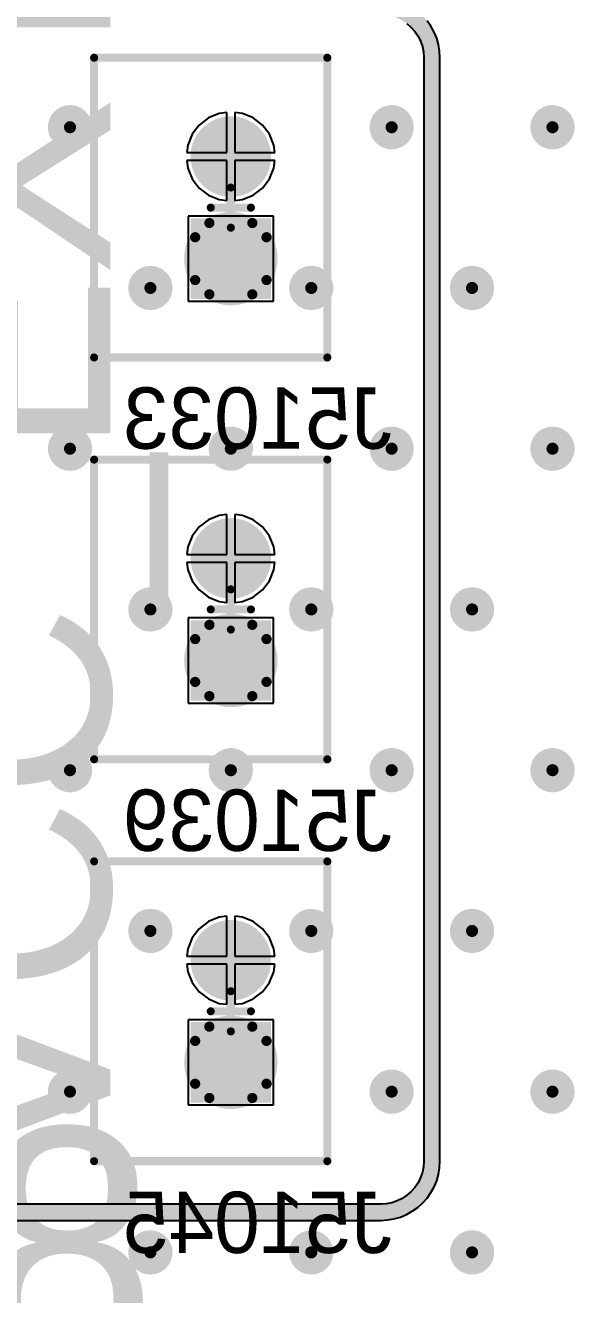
# Model space of a CAD drawing. Header units: millimetres. Extents: x 372 to 687, y 380 to 482.
# Drawn here: x 400.89 to 414.55, y 398.95 to 430.53 of the extents above; entities that cross this region are included whole.
import ezdxf

# ---------------------------------------------------------------- set-up
doc = ezdxf.new("R2010")
doc.units = ezdxf.units.MM
for name, color, linetype in [('BottomLayer', 5, 'Continuous'), ('BottomOverlay', 54, 'Continuous'), ('BottomSolder', 6, 'Continuous'), ('InternalPlane1', 76, 'Continuous'), ('InternalPlane2', 16, 'Continuous'), ('Mechanical15', 56, 'Continuous'), ('MultiLayer', 9, 'Continuous'), ('PadHoleLayer', 156, 'Continuous'), ('TopLayer', 1, 'Continuous'), ('TopOverlay', 2, 'Continuous'), ('TopSolder', 216, 'Continuous'), ('ViaHoleLayer', 16, 'Continuous')]:
    doc.layers.add(name, color=color, linetype=linetype)

# ---------------------------------------------------------------- blocks, each defined once
blk = doc.blocks.new('JST_2P_B_412')
at = {"layer": 'BottomLayer', "const_width": 0.9}
blk.add_lwpolyline([(-0.45, -1.27, 1), (0.45, -1.27, 1)], format="xyb", close=True, dxfattribs=at)
at = {"layer": 'BottomLayer'}
blk.add_solid([(-0.9, 0.37), (0.9, 0.37), (-0.9, 2.17), (0.9, 2.17)], dxfattribs=at)
at = {"layer": 'BottomSolder', "const_width": 1.002}
blk.add_lwpolyline([(-0.501, -1.27, 1), (0.501, -1.27, 1)], format="xyb", close=True, dxfattribs=at)
at = {"layer": 'BottomSolder'}
blk.add_solid([(-1.002, 0.268), (1.002, 0.268), (-1.002, 2.272), (1.002, 2.272)], dxfattribs=at)
at = {"layer": 'InternalPlane1', "const_width": 0.254}
for points in [[(-0.533, 2.157, -0.277325), (0.533, 2.157)], [(-0.887, 0.737, -0.277325), (-0.887, 1.803)], [(0.887, 1.803, -0.277325), (0.887, 0.737)], [(0.533, 0.383, -0.277325), (-0.533, 0.383)]]:
    blk.add_lwpolyline(points, format="xyb", dxfattribs=at)
at = {"layer": 'InternalPlane1'}
for points, const_width in [([(-0.597, 2.157, 1), (-0.47, 2.157, 1)], 0.127), ([(0.47, 2.157, 1), (0.597, 2.157, 1)], 0.127), ([(-0.951, 1.803, 1), (-0.824, 1.803, 1)], 0.127), ([(0.824, 1.803, 1), (0.951, 1.803, 1)], 0.127), ([(-0.951, 0.737, 1), (-0.824, 0.737, 1)], 0.127), ([(0.824, 0.737, 1), (0.951, 0.737, 1)], 0.127), ([(-0.597, 0.383, 1), (-0.47, 0.383, 1)], 0.127), ([(0.47, 0.383, 1), (0.597, 0.383, 1)], 0.127), ([(-0.4, -1.27, 1), (0.4, -1.27, 1)], 0.8)]:
    blk.add_lwpolyline(points, format="xyb", close=True, dxfattribs=dict(at, const_width=const_width))
at = {"layer": 'InternalPlane2', "const_width": 0.8}
for points in [[(-0.4, 1.27, 1), (0.4, 1.27, 1)], [(-0.4, -1.27, 1), (0.4, -1.27, 1)]]:
    blk.add_lwpolyline(points, format="xyb", close=True, dxfattribs=at)
at = {"layer": 'Mechanical15', "const_width": 0.2}
for points in [[(-2.4, 3.73), (-2.4, -3.73)], [(3.4, 3.73), (-2.4, 3.73)], [(3.4, 3.73), (3.4, -3.73)], [(0, 0.5), (0, -0.5)], [(0.5, 0), (-0.5, 0)], [(3.4, -3.73), (-2.4, -3.73)]]:
    blk.add_lwpolyline(points, dxfattribs=at)
at = {"layer": 'Mechanical15', "const_width": 0.1}
for points in [[(-2.45, 3.73, 1), (-2.35, 3.73, 1)], [(-2.45, 3.73, 1), (-2.35, 3.73, 1)], [(3.35, 3.73, 1), (3.45, 3.73, 1)], [(3.35, 3.73, 1), (3.45, 3.73, 1)], [(-0.05, 0.5, 1), (0.05, 0.5, 1)], [(-0.55, 0, 1), (-0.45, 0, 1)], [(0.45, 0, 1), (0.55, 0, 1)], [(-0.05, -0.5, 1), (0.05, -0.5, 1)], [(-2.45, -3.73, 1), (-2.35, -3.73, 1)], [(-2.45, -3.73, 1), (-2.35, -3.73, 1)], [(3.35, -3.73, 1), (3.45, -3.73, 1)], [(3.35, -3.73, 1), (3.45, -3.73, 1)]]:
    blk.add_lwpolyline(points, format="xyb", close=True, dxfattribs=at)
at = {"layer": 'MultiLayer', "const_width": 0.9}
blk.add_lwpolyline([(-0.45, -1.27, 1), (0.45, -1.27, 1)], format="xyb", close=True, dxfattribs=at)
at = {"layer": 'MultiLayer'}
blk.add_solid([(-0.9, 0.37), (0.9, 0.37), (-0.9, 2.17), (0.9, 2.17)], dxfattribs=at)
at = {"layer": 'PadHoleLayer', "const_width": 0.4}
for points in [[(-0.2, 1.27, 1), (0.2, 1.27, 1)], [(-0.2, -1.27, 1), (0.2, -1.27, 1)]]:
    blk.add_lwpolyline(points, format="xyb", close=True, dxfattribs=at)
at = {"layer": 'TopLayer', "const_width": 0.9}
blk.add_lwpolyline([(-0.45, -1.27, 1), (0.45, -1.27, 1)], format="xyb", close=True, dxfattribs=at)
at = {"layer": 'TopLayer'}
blk.add_solid([(-0.9, 0.37), (0.9, 0.37), (-0.9, 2.17), (0.9, 2.17)], dxfattribs=at)
at = {"layer": 'TopSolder', "const_width": 1.002}
blk.add_lwpolyline([(-0.501, -1.27, 1), (0.501, -1.27, 1)], format="xyb", close=True, dxfattribs=at)
at = {"layer": 'TopSolder'}
blk.add_solid([(-1.002, 0.268), (1.002, 0.268), (-1.002, 2.272), (1.002, 2.272)], dxfattribs=at)
blk = doc.blocks.new('JST_2P_B_418')
at = {"layer": 'BottomLayer', "const_width": 0.9}
blk.add_lwpolyline([(-0.45, -1.27, 1), (0.45, -1.27, 1)], format="xyb", close=True, dxfattribs=at)
at = {"layer": 'BottomLayer'}
blk.add_solid([(-0.9, 0.37), (0.9, 0.37), (-0.9, 2.17), (0.9, 2.17)], dxfattribs=at)
at = {"layer": 'BottomSolder', "const_width": 1.002}
blk.add_lwpolyline([(-0.501, -1.27, 1), (0.501, -1.27, 1)], format="xyb", close=True, dxfattribs=at)
at = {"layer": 'BottomSolder'}
blk.add_solid([(-1.002, 0.268), (1.002, 0.268), (-1.002, 2.272), (1.002, 2.272)], dxfattribs=at)
at = {"layer": 'InternalPlane1', "const_width": 0.254}
for points in [[(-0.533, 2.157, -0.277325), (0.533, 2.157)], [(-0.887, 0.737, -0.277325), (-0.887, 1.803)], [(0.887, 1.803, -0.277325), (0.887, 0.737)], [(0.533, 0.383, -0.277325), (-0.533, 0.383)]]:
    blk.add_lwpolyline(points, format="xyb", dxfattribs=at)
at = {"layer": 'InternalPlane1'}
for points, const_width in [([(-0.597, 2.157, 1), (-0.47, 2.157, 1)], 0.127), ([(0.47, 2.157, 1), (0.597, 2.157, 1)], 0.127), ([(-0.951, 1.803, 1), (-0.824, 1.803, 1)], 0.127), ([(0.824, 1.803, 1), (0.951, 1.803, 1)], 0.127), ([(-0.951, 0.737, 1), (-0.824, 0.737, 1)], 0.127), ([(0.824, 0.737, 1), (0.951, 0.737, 1)], 0.127), ([(-0.597, 0.383, 1), (-0.47, 0.383, 1)], 0.127), ([(0.47, 0.383, 1), (0.597, 0.383, 1)], 0.127), ([(-0.4, -1.27, 1), (0.4, -1.27, 1)], 0.8)]:
    blk.add_lwpolyline(points, format="xyb", close=True, dxfattribs=dict(at, const_width=const_width))
at = {"layer": 'InternalPlane2', "const_width": 0.8}
for points in [[(-0.4, 1.27, 1), (0.4, 1.27, 1)], [(-0.4, -1.27, 1), (0.4, -1.27, 1)]]:
    blk.add_lwpolyline(points, format="xyb", close=True, dxfattribs=at)
at = {"layer": 'Mechanical15', "const_width": 0.2}
for points in [[(-2.4, 3.73), (-2.4, -3.73)], [(3.4, 3.73), (-2.4, 3.73)], [(3.4, 3.73), (3.4, -3.73)], [(0, 0.5), (0, -0.5)], [(0.5, 0), (-0.5, 0)], [(3.4, -3.73), (-2.4, -3.73)]]:
    blk.add_lwpolyline(points, dxfattribs=at)
at = {"layer": 'Mechanical15', "const_width": 0.1}
for points in [[(-2.45, 3.73, 1), (-2.35, 3.73, 1)], [(-2.45, 3.73, 1), (-2.35, 3.73, 1)], [(3.35, 3.73, 1), (3.45, 3.73, 1)], [(3.35, 3.73, 1), (3.45, 3.73, 1)], [(-0.05, 0.5, 1), (0.05, 0.5, 1)], [(-0.55, 0, 1), (-0.45, 0, 1)], [(0.45, 0, 1), (0.55, 0, 1)], [(-0.05, -0.5, 1), (0.05, -0.5, 1)], [(-2.45, -3.73, 1), (-2.35, -3.73, 1)], [(-2.45, -3.73, 1), (-2.35, -3.73, 1)], [(3.35, -3.73, 1), (3.45, -3.73, 1)], [(3.35, -3.73, 1), (3.45, -3.73, 1)]]:
    blk.add_lwpolyline(points, format="xyb", close=True, dxfattribs=at)
at = {"layer": 'MultiLayer', "const_width": 0.9}
blk.add_lwpolyline([(-0.45, -1.27, 1), (0.45, -1.27, 1)], format="xyb", close=True, dxfattribs=at)
at = {"layer": 'MultiLayer'}
blk.add_solid([(-0.9, 0.37), (0.9, 0.37), (-0.9, 2.17), (0.9, 2.17)], dxfattribs=at)
at = {"layer": 'PadHoleLayer', "const_width": 0.4}
for points in [[(-0.2, 1.27, 1), (0.2, 1.27, 1)], [(-0.2, -1.27, 1), (0.2, -1.27, 1)]]:
    blk.add_lwpolyline(points, format="xyb", close=True, dxfattribs=at)
at = {"layer": 'TopLayer', "const_width": 0.9}
blk.add_lwpolyline([(-0.45, -1.27, 1), (0.45, -1.27, 1)], format="xyb", close=True, dxfattribs=at)
at = {"layer": 'TopLayer'}
blk.add_solid([(-0.9, 0.37), (0.9, 0.37), (-0.9, 2.17), (0.9, 2.17)], dxfattribs=at)
at = {"layer": 'TopSolder', "const_width": 1.002}
blk.add_lwpolyline([(-0.501, -1.27, 1), (0.501, -1.27, 1)], format="xyb", close=True, dxfattribs=at)
at = {"layer": 'TopSolder'}
blk.add_solid([(-1.002, 0.268), (1.002, 0.268), (-1.002, 2.272), (1.002, 2.272)], dxfattribs=at)
blk = doc.blocks.new('JST_2P_B_424')
at = {"layer": 'BottomLayer', "const_width": 0.9}
blk.add_lwpolyline([(-0.45, -1.27, 1), (0.45, -1.27, 1)], format="xyb", close=True, dxfattribs=at)
at = {"layer": 'BottomLayer'}
blk.add_solid([(-0.9, 0.37), (0.9, 0.37), (-0.9, 2.17), (0.9, 2.17)], dxfattribs=at)
at = {"layer": 'BottomSolder', "const_width": 1.002}
blk.add_lwpolyline([(-0.501, -1.27, 1), (0.501, -1.27, 1)], format="xyb", close=True, dxfattribs=at)
at = {"layer": 'BottomSolder'}
blk.add_solid([(-1.002, 0.268), (1.002, 0.268), (-1.002, 2.272), (1.002, 2.272)], dxfattribs=at)
at = {"layer": 'InternalPlane1', "const_width": 0.254}
for points in [[(-0.533, 2.157, -0.277325), (0.533, 2.157)], [(-0.887, 0.737, -0.277325), (-0.887, 1.803)], [(0.887, 1.803, -0.277325), (0.887, 0.737)], [(0.533, 0.383, -0.277325), (-0.533, 0.383)]]:
    blk.add_lwpolyline(points, format="xyb", dxfattribs=at)
at = {"layer": 'InternalPlane1'}
for points, const_width in [([(-0.597, 2.157, 1), (-0.47, 2.157, 1)], 0.127), ([(0.47, 2.157, 1), (0.597, 2.157, 1)], 0.127), ([(-0.951, 1.803, 1), (-0.824, 1.803, 1)], 0.127), ([(0.824, 1.803, 1), (0.951, 1.803, 1)], 0.127), ([(-0.951, 0.737, 1), (-0.824, 0.737, 1)], 0.127), ([(0.824, 0.737, 1), (0.951, 0.737, 1)], 0.127), ([(-0.597, 0.383, 1), (-0.47, 0.383, 1)], 0.127), ([(0.47, 0.383, 1), (0.597, 0.383, 1)], 0.127), ([(-0.4, -1.27, 1), (0.4, -1.27, 1)], 0.8)]:
    blk.add_lwpolyline(points, format="xyb", close=True, dxfattribs=dict(at, const_width=const_width))
at = {"layer": 'InternalPlane2', "const_width": 0.8}
for points in [[(-0.4, 1.27, 1), (0.4, 1.27, 1)], [(-0.4, -1.27, 1), (0.4, -1.27, 1)]]:
    blk.add_lwpolyline(points, format="xyb", close=True, dxfattribs=at)
at = {"layer": 'Mechanical15', "const_width": 0.2}
for points in [[(-2.4, 3.73), (-2.4, -3.73)], [(3.4, 3.73), (-2.4, 3.73)], [(3.4, 3.73), (3.4, -3.73)], [(0, 0.5), (0, -0.5)], [(0.5, 0), (-0.5, 0)], [(3.4, -3.73), (-2.4, -3.73)]]:
    blk.add_lwpolyline(points, dxfattribs=at)
at = {"layer": 'Mechanical15', "const_width": 0.1}
for points in [[(-2.45, 3.73, 1), (-2.35, 3.73, 1)], [(-2.45, 3.73, 1), (-2.35, 3.73, 1)], [(3.35, 3.73, 1), (3.45, 3.73, 1)], [(3.35, 3.73, 1), (3.45, 3.73, 1)], [(-0.05, 0.5, 1), (0.05, 0.5, 1)], [(-0.55, 0, 1), (-0.45, 0, 1)], [(0.45, 0, 1), (0.55, 0, 1)], [(-0.05, -0.5, 1), (0.05, -0.5, 1)], [(-2.45, -3.73, 1), (-2.35, -3.73, 1)], [(-2.45, -3.73, 1), (-2.35, -3.73, 1)], [(3.35, -3.73, 1), (3.45, -3.73, 1)], [(3.35, -3.73, 1), (3.45, -3.73, 1)]]:
    blk.add_lwpolyline(points, format="xyb", close=True, dxfattribs=at)
at = {"layer": 'MultiLayer', "const_width": 0.9}
blk.add_lwpolyline([(-0.45, -1.27, 1), (0.45, -1.27, 1)], format="xyb", close=True, dxfattribs=at)
at = {"layer": 'MultiLayer'}
blk.add_solid([(-0.9, 0.37), (0.9, 0.37), (-0.9, 2.17), (0.9, 2.17)], dxfattribs=at)
at = {"layer": 'PadHoleLayer', "const_width": 0.4}
for points in [[(-0.2, 1.27, 1), (0.2, 1.27, 1)], [(-0.2, -1.27, 1), (0.2, -1.27, 1)]]:
    blk.add_lwpolyline(points, format="xyb", close=True, dxfattribs=at)
at = {"layer": 'TopLayer', "const_width": 0.9}
blk.add_lwpolyline([(-0.45, -1.27, 1), (0.45, -1.27, 1)], format="xyb", close=True, dxfattribs=at)
at = {"layer": 'TopLayer'}
blk.add_solid([(-0.9, 0.37), (0.9, 0.37), (-0.9, 2.17), (0.9, 2.17)], dxfattribs=at)
at = {"layer": 'TopSolder', "const_width": 1.002}
blk.add_lwpolyline([(-0.501, -1.27, 1), (0.501, -1.27, 1)], format="xyb", close=True, dxfattribs=at)
at = {"layer": 'TopSolder'}
blk.add_solid([(-1.002, 0.268), (1.002, 0.268), (-1.002, 2.272), (1.002, 2.272)], dxfattribs=at)

msp = doc.modelspace()

# ---------------------------------------------------------------- linework, layer by layer
at = {"layer": 'BottomLayer'}
for p, q in [((405.713, 428.342), (405.445, 428.231)), ((405.9, 428.366), (405.713, 428.342)), ((405.9, 427.37), (405.9, 428.366)), ((406.287, 428.342), (406.1, 428.366)), ((406.1, 428.366), (406.1, 427.37)), ((406.555, 428.231), (406.287, 428.342)), ((405.215, 428.055), (405.039, 427.825)), ((405.445, 428.231), (405.215, 428.055)), ((406.785, 428.055), (406.555, 428.231)), ((406.961, 427.825), (406.785, 428.055)), ((405.039, 427.825), (404.928, 427.557)), ((407.072, 427.557), (406.961, 427.825)), ((404.928, 427.557), (404.904, 427.37)), ((404.904, 427.37), (405.9, 427.37)), ((406.1, 427.37), (407.096, 427.37)), ((407.096, 427.37), (407.072, 427.557)), ((405.9, 427.17), (404.904, 427.17)), ((404.904, 427.17), (404.928, 426.983)), ((405.9, 426.174), (405.9, 427.17)), ((407.096, 427.17), (406.1, 427.17)), ((406.1, 427.17), (406.1, 426.174)), ((407.072, 426.983), (407.096, 427.17)), ((404.928, 426.983), (405.039, 426.715)), ((405.039, 426.715), (405.215, 426.485)), ((406.785, 426.485), (406.961, 426.715)), ((406.961, 426.715), (407.072, 426.983)), ((405.215, 426.485), (405.445, 426.309)), ((406.555, 426.309), (406.785, 426.485)), ((405.445, 426.309), (405.713, 426.198)), ((405.713, 426.198), (405.9, 426.174)), ((406.1, 426.174), (406.287, 426.198)), ((406.287, 426.198), (406.555, 426.309)), ((407.06, 425.79), (404.94, 425.79)), ((404.94, 425.79), (404.94, 423.67)), ((407.06, 423.67), (407.06, 425.79)), ((404.94, 423.67), (407.06, 423.67)), ((405.445, 418.231), (405.215, 418.055)), ((405.713, 418.342), (405.445, 418.231)), ((405.9, 418.366), (405.713, 418.342)), ((405.9, 417.37), (405.9, 418.366)), ((406.287, 418.342), (406.1, 418.366)), ((406.1, 418.366), (406.1, 417.37)), ((406.555, 418.231), (406.287, 418.342)), ((406.785, 418.055), (406.555, 418.231)), ((405.215, 418.055), (405.039, 417.825)), ((406.961, 417.825), (406.785, 418.055)), ((404.928, 417.557), (404.904, 417.37)), ((405.039, 417.825), (404.928, 417.557)), ((407.072, 417.557), (406.961, 417.825)), ((407.096, 417.37), (407.072, 417.557)), ((404.904, 417.37), (405.9, 417.37)), ((406.1, 417.37), (407.096, 417.37)), ((405.9, 417.17), (404.904, 417.17)), ((404.904, 417.17), (404.928, 416.983)), ((404.928, 416.983), (405.039, 416.715)), ((405.9, 416.174), (405.9, 417.17)), ((407.096, 417.17), (406.1, 417.17)), ((406.1, 417.17), (406.1, 416.174)), ((406.961, 416.715), (407.072, 416.983)), ((407.072, 416.983), (407.096, 417.17)), ((405.039, 416.715), (405.215, 416.485)), ((406.785, 416.485), (406.961, 416.715)), ((405.215, 416.485), (405.445, 416.309)), ((405.445, 416.309), (405.713, 416.198)), ((406.287, 416.198), (406.555, 416.309)), ((406.555, 416.309), (406.785, 416.485)), ((405.713, 416.198), (405.9, 416.174)), ((406.1, 416.174), (406.287, 416.198)), ((407.06, 415.79), (404.94, 415.79)), ((404.94, 415.79), (404.94, 413.67)), ((407.06, 413.67), (407.06, 415.79)), ((404.94, 413.67), (407.06, 413.67)), ((405.445, 408.231), (405.215, 408.055)), ((405.713, 408.342), (405.445, 408.231)), ((405.9, 408.366), (405.713, 408.342)), ((405.9, 407.37), (405.9, 408.366)), ((406.287, 408.342), (406.1, 408.366)), ((406.1, 408.366), (406.1, 407.37)), ((406.555, 408.231), (406.287, 408.342)), ((406.785, 408.055), (406.555, 408.231)), ((405.039, 407.825), (404.928, 407.557)), ((405.215, 408.055), (405.039, 407.825)), ((406.961, 407.825), (406.785, 408.055)), ((407.072, 407.557), (406.961, 407.825)), ((404.928, 407.557), (404.904, 407.37)), ((407.096, 407.37), (407.072, 407.557)), ((404.904, 407.37), (405.9, 407.37)), ((405.9, 407.17), (404.904, 407.17)), ((404.904, 407.17), (404.928, 406.983)), ((405.9, 406.174), (405.9, 407.17)), ((406.1, 407.37), (407.096, 407.37)), ((407.096, 407.17), (406.1, 407.17)), ((406.1, 407.17), (406.1, 406.174)), ((407.072, 406.983), (407.096, 407.17)), ((404.928, 406.983), (405.039, 406.715)), ((406.961, 406.715), (407.072, 406.983)), ((405.039, 406.715), (405.215, 406.485)), ((406.785, 406.485), (406.961, 406.715)), ((405.215, 406.485), (405.445, 406.309)), ((405.445, 406.309), (405.713, 406.198)), ((405.713, 406.198), (405.9, 406.174)), ((406.1, 406.174), (406.287, 406.198)), ((406.287, 406.198), (406.555, 406.309)), ((406.555, 406.309), (406.785, 406.485)), ((407.06, 405.79), (404.94, 405.79)), ((404.94, 405.79), (404.94, 403.67)), ((407.06, 403.67), (407.06, 405.79)), ((404.94, 403.67), (407.06, 403.67))]:
    msp.add_line(p, q, dxfattribs=at)
at = {"layer": 'BottomLayer', "const_width": 0.3}
for points in [[(401.85, 428, 1), (402.15, 428, 1)], [(409.85, 428, 1), (410.15, 428, 1)], [(413.85, 428, 1), (414.15, 428, 1)], [(403.85, 424, 1), (404.15, 424, 1)], [(407.85, 424, 1), (408.15, 424, 1)], [(411.85, 424, 1), (412.15, 424, 1)], [(401.85, 420, 1), (402.15, 420, 1)], [(405.85, 420, 1), (406.15, 420, 1)], [(409.85, 420, 1), (410.15, 420, 1)], [(413.85, 420, 1), (414.15, 420, 1)], [(403.85, 416, 1), (404.15, 416, 1)], [(407.85, 416, 1), (408.15, 416, 1)], [(411.85, 416, 1), (412.15, 416, 1)], [(401.85, 412, 1), (402.15, 412, 1)], [(405.85, 412, 1), (406.15, 412, 1)], [(409.85, 412, 1), (410.15, 412, 1)], [(413.85, 412, 1), (414.15, 412, 1)], [(403.85, 408, 1), (404.15, 408, 1)], [(407.85, 408, 1), (408.15, 408, 1)], [(411.85, 408, 1), (412.15, 408, 1)], [(401.85, 404, 1), (402.15, 404, 1)], [(409.85, 404, 1), (410.15, 404, 1)], [(413.85, 404, 1), (414.15, 404, 1)], [(403.85, 400, 1), (404.15, 400, 1)], [(407.85, 400, 1), (408.15, 400, 1)], [(411.85, 400, 1), (412.15, 400, 1)]]:
    msp.add_lwpolyline(points, format="xyb", close=True, dxfattribs=at)
at = {"layer": 'InternalPlane1'}
for p, q in [((410.381, 430.579), (410.486, 430.486)), ((410.977, 430.513), (410.881, 430.648)), ((411.057, 430.369), (410.977, 430.513)), ((410.486, 430.486), (410.579, 430.381)), ((410.579, 430.381), (410.656, 430.265)), ((410.656, 430.265), (410.718, 430.139)), ((411.12, 430.216), (411.057, 430.369)), ((411.165, 430.058), (411.12, 430.216)), ((410.718, 430.139), (410.763, 430.007)), ((410.763, 430.007), (410.791, 429.87)), ((411.193, 429.895), (411.165, 430.058)), ((411.202, 429.73), (411.193, 429.895)), ((410.791, 429.87), (410.799, 429.737)), ((410.799, 429.737), (410.798, 429.73)), ((410.798, 429.73), (410.798, 416)), ((411.202, 416), (411.202, 429.73)), ((411.202, 429.73), (411.202, 429.73)), ((410.798, 416), (410.798, 406)), ((411.202, 406), (411.202, 416)), ((410.798, 406), (410.798, 402.27)), ((411.202, 402.27), (411.202, 406)), ((410.791, 402.13), (410.763, 401.993)), ((410.799, 402.263), (410.791, 402.13)), ((410.798, 402.27), (410.799, 402.263)), ((411.165, 401.942), (411.193, 402.105)), ((411.193, 402.105), (411.202, 402.27)), ((411.202, 402.27), (411.202, 402.27)), ((410.718, 401.861), (410.656, 401.735)), ((410.763, 401.993), (410.718, 401.861)), ((411.057, 401.631), (411.12, 401.784)), ((411.12, 401.784), (411.165, 401.942)), ((410.486, 401.514), (410.381, 401.421)), ((410.579, 401.619), (410.486, 401.514)), ((410.656, 401.735), (410.579, 401.619)), ((410.881, 401.352), (410.977, 401.487)), ((410.977, 401.487), (411.057, 401.631)), ((409.73, 401.202), (387.27, 401.202)), ((409.737, 401.201), (409.73, 401.202)), ((409.87, 401.209), (409.737, 401.201)), ((410.007, 401.237), (409.87, 401.209)), ((410.139, 401.282), (410.007, 401.237)), ((410.265, 401.344), (410.139, 401.282)), ((410.381, 401.421), (410.265, 401.344)), ((410.648, 401.119), (410.771, 401.229)), ((410.771, 401.229), (410.881, 401.352)), ((409.895, 400.807), (410.058, 400.835)), ((410.058, 400.835), (410.216, 400.88)), ((410.216, 400.88), (410.369, 400.943)), ((410.369, 400.943), (410.513, 401.023)), ((410.513, 401.023), (410.648, 401.119)), ((387.27, 400.798), (409.73, 400.798)), ((409.73, 400.798), (409.895, 400.807)), ((409.73, 400.798), (409.73, 400.798))]:
    msp.add_line(p, q, dxfattribs=at)
at = {"layer": 'InternalPlane1', "const_width": 0.4}
for points in [[(409.73, 431, -0.414214), (411, 429.73)], [(411, 402.27, -0.414214), (409.73, 401)]]:
    msp.add_lwpolyline(points, format="xyb", dxfattribs=at)
for points in [[(411, 416), (411, 429.73)], [(411, 406), (411, 416)], [(411, 402.27), (411, 406)], [(387.27, 401), (409.73, 401)]]:
    msp.add_lwpolyline(points, dxfattribs=at)
at = {"layer": 'InternalPlane1'}
for points, const_width in [([(410.9, 429.73, 1), (411.1, 429.73, 1)], 0.2), ([(410.9, 429.73, 1), (411.1, 429.73, 1)], 0.2), ([(401.725, 428, 1), (402.275, 428, 1)], 0.55), ([(409.725, 428, 1), (410.275, 428, 1)], 0.55), ([(413.725, 428, 1), (414.275, 428, 1)], 0.55), ([(403.725, 424, 1), (404.275, 424, 1)], 0.55), ([(407.725, 424, 1), (408.275, 424, 1)], 0.55), ([(411.725, 424, 1), (412.275, 424, 1)], 0.55), ([(401.725, 420, 1), (402.275, 420, 1)], 0.55), ([(405.725, 420, 1), (406.275, 420, 1)], 0.55), ([(409.725, 420, 1), (410.275, 420, 1)], 0.55), ([(413.725, 420, 1), (414.275, 420, 1)], 0.55), ([(403.725, 416, 1), (404.275, 416, 1)], 0.55), ([(407.725, 416, 1), (408.275, 416, 1)], 0.55), ([(411.725, 416, 1), (412.275, 416, 1)], 0.55), ([(410.9, 416, 1), (411.1, 416, 1)], 0.2), ([(410.9, 416, 1), (411.1, 416, 1)], 0.2), ([(401.725, 412, 1), (402.275, 412, 1)], 0.55), ([(405.725, 412, 1), (406.275, 412, 1)], 0.55), ([(409.725, 412, 1), (410.275, 412, 1)], 0.55), ([(413.725, 412, 1), (414.275, 412, 1)], 0.55), ([(403.725, 408, 1), (404.275, 408, 1)], 0.55), ([(407.725, 408, 1), (408.275, 408, 1)], 0.55), ([(411.725, 408, 1), (412.275, 408, 1)], 0.55), ([(410.9, 406, 1), (411.1, 406, 1)], 0.2), ([(410.9, 406, 1), (411.1, 406, 1)], 0.2), ([(401.725, 404, 1), (402.275, 404, 1)], 0.55), ([(409.725, 404, 1), (410.275, 404, 1)], 0.55), ([(413.725, 404, 1), (414.275, 404, 1)], 0.55), ([(410.9, 402.27, 1), (411.1, 402.27, 1)], 0.2), ([(410.9, 402.27, 1), (411.1, 402.27, 1)], 0.2), ([(409.63, 401, 1), (409.83, 401, 1)], 0.2), ([(409.63, 401, 1), (409.83, 401, 1)], 0.2), ([(403.725, 400, 1), (404.275, 400, 1)], 0.55), ([(407.725, 400, 1), (408.275, 400, 1)], 0.55), ([(411.725, 400, 1), (412.275, 400, 1)], 0.55)]:
    msp.add_lwpolyline(points, format="xyb", close=True, dxfattribs=dict(at, const_width=const_width))
at = {"layer": 'InternalPlane2', "const_width": 0.55}
for points in [[(401.725, 428, 1), (402.275, 428, 1)], [(409.725, 428, 1), (410.275, 428, 1)], [(413.725, 428, 1), (414.275, 428, 1)], [(403.725, 424, 1), (404.275, 424, 1)], [(407.725, 424, 1), (408.275, 424, 1)], [(411.725, 424, 1), (412.275, 424, 1)], [(401.725, 420, 1), (402.275, 420, 1)], [(405.725, 420, 1), (406.275, 420, 1)], [(409.725, 420, 1), (410.275, 420, 1)], [(413.725, 420, 1), (414.275, 420, 1)], [(403.725, 416, 1), (404.275, 416, 1)], [(407.725, 416, 1), (408.275, 416, 1)], [(411.725, 416, 1), (412.275, 416, 1)], [(401.725, 412, 1), (402.275, 412, 1)], [(405.725, 412, 1), (406.275, 412, 1)], [(409.725, 412, 1), (410.275, 412, 1)], [(413.725, 412, 1), (414.275, 412, 1)], [(403.725, 408, 1), (404.275, 408, 1)], [(407.725, 408, 1), (408.275, 408, 1)], [(411.725, 408, 1), (412.275, 408, 1)], [(401.725, 404, 1), (402.275, 404, 1)], [(409.725, 404, 1), (410.275, 404, 1)], [(413.725, 404, 1), (414.275, 404, 1)], [(403.725, 400, 1), (404.275, 400, 1)], [(407.725, 400, 1), (408.275, 400, 1)], [(411.725, 400, 1), (412.275, 400, 1)]]:
    msp.add_lwpolyline(points, format="xyb", close=True, dxfattribs=at)
at = {"layer": 'MultiLayer', "const_width": 0.3}
for points in [[(401.85, 428, 1), (402.15, 428, 1)], [(409.85, 428, 1), (410.15, 428, 1)], [(413.85, 428, 1), (414.15, 428, 1)], [(403.85, 424, 1), (404.15, 424, 1)], [(407.85, 424, 1), (408.15, 424, 1)], [(411.85, 424, 1), (412.15, 424, 1)], [(401.85, 420, 1), (402.15, 420, 1)], [(405.85, 420, 1), (406.15, 420, 1)], [(409.85, 420, 1), (410.15, 420, 1)], [(413.85, 420, 1), (414.15, 420, 1)], [(403.85, 416, 1), (404.15, 416, 1)], [(407.85, 416, 1), (408.15, 416, 1)], [(411.85, 416, 1), (412.15, 416, 1)], [(401.85, 412, 1), (402.15, 412, 1)], [(405.85, 412, 1), (406.15, 412, 1)], [(409.85, 412, 1), (410.15, 412, 1)], [(413.85, 412, 1), (414.15, 412, 1)], [(403.85, 408, 1), (404.15, 408, 1)], [(407.85, 408, 1), (408.15, 408, 1)], [(411.85, 408, 1), (412.15, 408, 1)], [(401.85, 404, 1), (402.15, 404, 1)], [(409.85, 404, 1), (410.15, 404, 1)], [(413.85, 404, 1), (414.15, 404, 1)], [(403.85, 400, 1), (404.15, 400, 1)], [(407.85, 400, 1), (408.15, 400, 1)], [(411.85, 400, 1), (412.15, 400, 1)]]:
    msp.add_lwpolyline(points, format="xyb", close=True, dxfattribs=at)
at = {"layer": 'TopLayer'}
for p, q in [((405.713, 428.342), (405.445, 428.231)), ((405.9, 428.366), (405.713, 428.342)), ((405.9, 427.37), (405.9, 428.366)), ((406.287, 428.342), (406.1, 428.366)), ((406.1, 428.366), (406.1, 427.37)), ((406.555, 428.231), (406.287, 428.342)), ((405.215, 428.055), (405.039, 427.825)), ((405.445, 428.231), (405.215, 428.055)), ((406.785, 428.055), (406.555, 428.231)), ((406.961, 427.825), (406.785, 428.055)), ((405.039, 427.825), (404.928, 427.557)), ((407.072, 427.557), (406.961, 427.825)), ((404.928, 427.557), (404.904, 427.37)), ((404.904, 427.37), (405.9, 427.37)), ((406.1, 427.37), (407.096, 427.37)), ((407.096, 427.37), (407.072, 427.557)), ((405.9, 427.17), (404.904, 427.17)), ((404.904, 427.17), (404.928, 426.983)), ((405.9, 426.174), (405.9, 427.17)), ((407.096, 427.17), (406.1, 427.17)), ((406.1, 427.17), (406.1, 426.174)), ((407.072, 426.983), (407.096, 427.17)), ((404.928, 426.983), (405.039, 426.715)), ((405.039, 426.715), (405.215, 426.485)), ((406.785, 426.485), (406.961, 426.715)), ((406.961, 426.715), (407.072, 426.983)), ((405.215, 426.485), (405.445, 426.309)), ((406.555, 426.309), (406.785, 426.485)), ((405.445, 426.309), (405.713, 426.198)), ((405.713, 426.198), (405.9, 426.174)), ((406.1, 426.174), (406.287, 426.198)), ((406.287, 426.198), (406.555, 426.309)), ((407.06, 425.79), (404.94, 425.79)), ((404.94, 425.79), (404.94, 423.67)), ((407.06, 423.67), (407.06, 425.79)), ((404.94, 423.67), (407.06, 423.67)), ((405.445, 418.231), (405.215, 418.055)), ((405.713, 418.342), (405.445, 418.231)), ((405.9, 418.366), (405.713, 418.342)), ((405.9, 417.37), (405.9, 418.366)), ((406.287, 418.342), (406.1, 418.366)), ((406.1, 418.366), (406.1, 417.37)), ((406.555, 418.231), (406.287, 418.342)), ((406.785, 418.055), (406.555, 418.231)), ((405.215, 418.055), (405.039, 417.825)), ((406.961, 417.825), (406.785, 418.055)), ((404.928, 417.557), (404.904, 417.37)), ((405.039, 417.825), (404.928, 417.557)), ((407.072, 417.557), (406.961, 417.825)), ((407.096, 417.37), (407.072, 417.557)), ((404.904, 417.37), (405.9, 417.37)), ((406.1, 417.37), (407.096, 417.37)), ((405.9, 417.17), (404.904, 417.17)), ((404.904, 417.17), (404.928, 416.983)), ((404.928, 416.983), (405.039, 416.715)), ((405.9, 416.174), (405.9, 417.17)), ((407.096, 417.17), (406.1, 417.17)), ((406.1, 417.17), (406.1, 416.174)), ((406.961, 416.715), (407.072, 416.983)), ((407.072, 416.983), (407.096, 417.17)), ((405.039, 416.715), (405.215, 416.485)), ((406.785, 416.485), (406.961, 416.715)), ((405.215, 416.485), (405.445, 416.309)), ((405.445, 416.309), (405.713, 416.198)), ((406.287, 416.198), (406.555, 416.309)), ((406.555, 416.309), (406.785, 416.485)), ((405.713, 416.198), (405.9, 416.174)), ((406.1, 416.174), (406.287, 416.198)), ((407.06, 415.79), (404.94, 415.79)), ((404.94, 415.79), (404.94, 413.67)), ((407.06, 413.67), (407.06, 415.79)), ((404.94, 413.67), (407.06, 413.67)), ((405.445, 408.231), (405.215, 408.055)), ((405.713, 408.342), (405.445, 408.231)), ((405.9, 408.366), (405.713, 408.342)), ((405.9, 407.37), (405.9, 408.366)), ((406.287, 408.342), (406.1, 408.366)), ((406.1, 408.366), (406.1, 407.37)), ((406.555, 408.231), (406.287, 408.342)), ((406.785, 408.055), (406.555, 408.231)), ((405.039, 407.825), (404.928, 407.557)), ((405.215, 408.055), (405.039, 407.825)), ((406.961, 407.825), (406.785, 408.055)), ((407.072, 407.557), (406.961, 407.825)), ((404.928, 407.557), (404.904, 407.37)), ((407.096, 407.37), (407.072, 407.557)), ((404.904, 407.37), (405.9, 407.37)), ((405.9, 407.17), (404.904, 407.17)), ((404.904, 407.17), (404.928, 406.983)), ((405.9, 406.174), (405.9, 407.17)), ((406.1, 407.37), (407.096, 407.37)), ((407.096, 407.17), (406.1, 407.17)), ((406.1, 407.17), (406.1, 406.174)), ((407.072, 406.983), (407.096, 407.17)), ((404.928, 406.983), (405.039, 406.715)), ((406.961, 406.715), (407.072, 406.983)), ((405.039, 406.715), (405.215, 406.485)), ((406.785, 406.485), (406.961, 406.715)), ((405.215, 406.485), (405.445, 406.309)), ((405.445, 406.309), (405.713, 406.198)), ((405.713, 406.198), (405.9, 406.174)), ((406.1, 406.174), (406.287, 406.198)), ((406.287, 406.198), (406.555, 406.309)), ((406.555, 406.309), (406.785, 406.485)), ((407.06, 405.79), (404.94, 405.79)), ((404.94, 405.79), (404.94, 403.67)), ((407.06, 403.67), (407.06, 405.79)), ((404.94, 403.67), (407.06, 403.67))]:
    msp.add_line(p, q, dxfattribs=at)
at = {"layer": 'TopLayer', "const_width": 0.3}
for points in [[(401.85, 428, 1), (402.15, 428, 1)], [(409.85, 428, 1), (410.15, 428, 1)], [(413.85, 428, 1), (414.15, 428, 1)], [(403.85, 424, 1), (404.15, 424, 1)], [(407.85, 424, 1), (408.15, 424, 1)], [(411.85, 424, 1), (412.15, 424, 1)], [(401.85, 420, 1), (402.15, 420, 1)], [(405.85, 420, 1), (406.15, 420, 1)], [(409.85, 420, 1), (410.15, 420, 1)], [(413.85, 420, 1), (414.15, 420, 1)], [(403.85, 416, 1), (404.15, 416, 1)], [(407.85, 416, 1), (408.15, 416, 1)], [(411.85, 416, 1), (412.15, 416, 1)], [(401.85, 412, 1), (402.15, 412, 1)], [(405.85, 412, 1), (406.15, 412, 1)], [(409.85, 412, 1), (410.15, 412, 1)], [(413.85, 412, 1), (414.15, 412, 1)], [(403.85, 408, 1), (404.15, 408, 1)], [(407.85, 408, 1), (408.15, 408, 1)], [(411.85, 408, 1), (412.15, 408, 1)], [(401.85, 404, 1), (402.15, 404, 1)], [(409.85, 404, 1), (410.15, 404, 1)], [(413.85, 404, 1), (414.15, 404, 1)], [(403.85, 400, 1), (404.15, 400, 1)], [(407.85, 400, 1), (408.15, 400, 1)], [(411.85, 400, 1), (412.15, 400, 1)]]:
    msp.add_lwpolyline(points, format="xyb", close=True, dxfattribs=at)
at = {"layer": 'ViaHoleLayer', "const_width": 0.15}
for points in [[(401.925, 428, 1), (402.075, 428, 1)], [(409.925, 428, 1), (410.075, 428, 1)], [(413.925, 428, 1), (414.075, 428, 1)], [(403.925, 424, 1), (404.075, 424, 1)], [(407.925, 424, 1), (408.075, 424, 1)], [(411.925, 424, 1), (412.075, 424, 1)], [(401.925, 420, 1), (402.075, 420, 1)], [(405.925, 420, 1), (406.075, 420, 1)], [(409.925, 420, 1), (410.075, 420, 1)], [(413.925, 420, 1), (414.075, 420, 1)], [(403.925, 416, 1), (404.075, 416, 1)], [(407.925, 416, 1), (408.075, 416, 1)], [(411.925, 416, 1), (412.075, 416, 1)], [(401.925, 412, 1), (402.075, 412, 1)], [(405.925, 412, 1), (406.075, 412, 1)], [(409.925, 412, 1), (410.075, 412, 1)], [(413.925, 412, 1), (414.075, 412, 1)], [(403.925, 408, 1), (404.075, 408, 1)], [(407.925, 408, 1), (408.075, 408, 1)], [(411.925, 408, 1), (412.075, 408, 1)], [(401.925, 404, 1), (402.075, 404, 1)], [(409.925, 404, 1), (410.075, 404, 1)], [(413.925, 404, 1), (414.075, 404, 1)], [(403.925, 400, 1), (404.075, 400, 1)], [(407.925, 400, 1), (408.075, 400, 1)], [(411.925, 400, 1), (412.075, 400, 1)]]:
    msp.add_lwpolyline(points, format="xyb", close=True, dxfattribs=at)

# ---------------------------------------------------------------- block references
at = {"rotation": 180}
for name, p in [('JST_2P_B_412', (406, 426)), ('JST_2P_B_418', (406, 416)), ('JST_2P_B_424', (406, 406))]:
    msp.add_blockref(name, p, dxfattribs=at)

# ---------------------------------------------------------------- texts
at = {"layer": 'BottomOverlay', "text_generation_flag": 2}
for s, p in [('J51033', (410.005, 420)), ('J51039', (410.005, 409.992)), ('J51045', (410.005, 399.985))]:
    msp.add_text(s, height=1.524, dxfattribs=at).set_placement(p)
at = {"layer": 'TopOverlay'}
for s, height, rotation, p in [('VCC_EXTRA', 5, 90, (403, 402)), ('8', 6, 360, (399.7, 397.1))]:
    msp.add_text(s, height=height, rotation=rotation, dxfattribs=at).set_placement(p)

doc.saveas('drawing.dxf')
